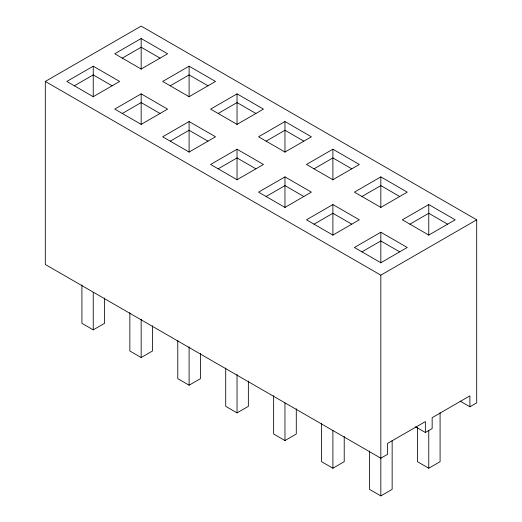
<?xml version="1.0" encoding="UTF-8"?>
<svg xmlns="http://www.w3.org/2000/svg" width="522" height="522" viewBox="0 0 522 522"><rect width="100%" height="100%" fill="white"/><g stroke="black" fill="none" stroke-linecap="round" stroke-linejoin="round"><path stroke-width="0.78" d="M469.904 406.775L469.904 395.885L432.157 417.672L432.157 428.569L425.365 432.49L425.365 421.593L387.624 443.387L387.624 454.277L380.832 458.205L45.303 264.484L45.303 81.445L141.168 26.1L476.697 219.814L476.697 402.853L469.904 406.775L460.032 401.079M93.236 66.196L66.816 81.445L93.236 96.7L119.655 81.445L93.236 66.196L93.236 96.903M141.168 38.524L114.749 53.773L141.168 69.028L167.588 53.773L141.168 38.524L141.168 69.23M74.365 85.804L93.236 74.907L112.106 85.804M122.298 58.131L141.168 47.234L160.039 58.131M141.168 93.869L114.749 109.118L141.168 124.373L167.588 109.118L141.168 93.869L141.168 124.575M189.101 66.196L162.681 81.445L189.101 96.7L215.521 81.445L189.101 66.196L189.101 96.903M122.298 113.476L141.168 102.586L160.039 113.476M170.231 85.804L189.101 74.907L207.971 85.804M189.101 121.541L162.681 136.797L189.101 152.046L215.521 136.797L189.101 121.541L189.101 152.248M237.034 93.869L210.614 109.118L237.034 124.373L263.453 109.118L237.034 93.869L237.034 124.575M170.231 141.155L189.101 130.259L207.971 141.155M218.163 113.476L237.034 102.586L255.904 113.476M237.034 149.214L210.614 164.469L237.034 179.718L263.453 164.469L237.034 149.214L237.034 179.92M284.966 121.541L258.547 136.797L284.966 152.046L311.386 136.797L284.966 121.541L284.966 152.248M218.163 168.828L237.034 157.931L255.904 168.828M266.096 141.155L284.966 130.259L303.837 141.155M284.966 176.886L258.547 192.142L284.966 207.397L311.386 192.142L284.966 176.886L284.966 207.593M332.899 149.214L306.479 164.469L332.899 179.718L359.319 164.469L332.899 149.214L332.899 179.92M266.096 196.5L284.966 185.604L303.837 196.5M314.029 168.828L332.899 157.931L351.769 168.828M81.915 284.992L81.915 323.32L93.236 329.858L104.557 323.32L104.557 298.042M332.899 204.559L306.479 219.814L332.899 235.07L359.319 219.814L332.899 204.559L332.899 235.272M380.832 176.886L354.412 192.142L380.832 207.397L407.251 192.142L380.832 176.886L380.832 207.593M314.029 224.173L332.899 213.276L351.769 224.173M361.961 196.5L380.832 185.604L399.702 196.5M129.847 312.665L129.847 350.993L141.168 357.531L152.489 350.993L152.489 325.715M380.832 232.238L354.412 247.487L380.832 262.742L407.251 247.487L380.832 232.238L380.832 262.944M428.764 204.559L402.345 219.814L428.764 235.07L455.184 219.814L428.764 204.559L428.764 235.272M361.961 251.845L380.832 240.949L399.702 251.845M409.894 224.173L428.764 213.276L447.635 224.173M177.78 340.337L177.78 378.672L189.101 385.203L200.422 378.672L200.422 353.387M45.303 81.445L380.832 275.159L476.697 219.814M225.713 368.01L225.713 406.344L237.034 412.882L248.355 406.344L248.355 381.06M273.645 395.683L273.645 434.017L284.966 440.555L296.287 434.017L296.287 408.733M321.578 423.362L321.578 461.689L332.899 468.227L344.22 461.689L344.22 436.405M369.511 451.034L369.511 489.362L380.832 495.9L392.152 489.362L392.152 440.431M417.443 427.433L417.443 461.689L428.764 468.227L440.085 461.689L440.085 412.758M415.499 426.794L425.365 432.49M428.764 430.709L428.764 468.227M380.832 275.159L380.832 495.9M332.899 430.709L332.899 468.227M284.966 403.036L284.966 440.555M237.034 374.548L237.034 412.882M189.101 346.876L189.101 385.203M141.168 319.203L141.168 357.531M93.236 292.346L93.236 329.858"/></g></svg>
